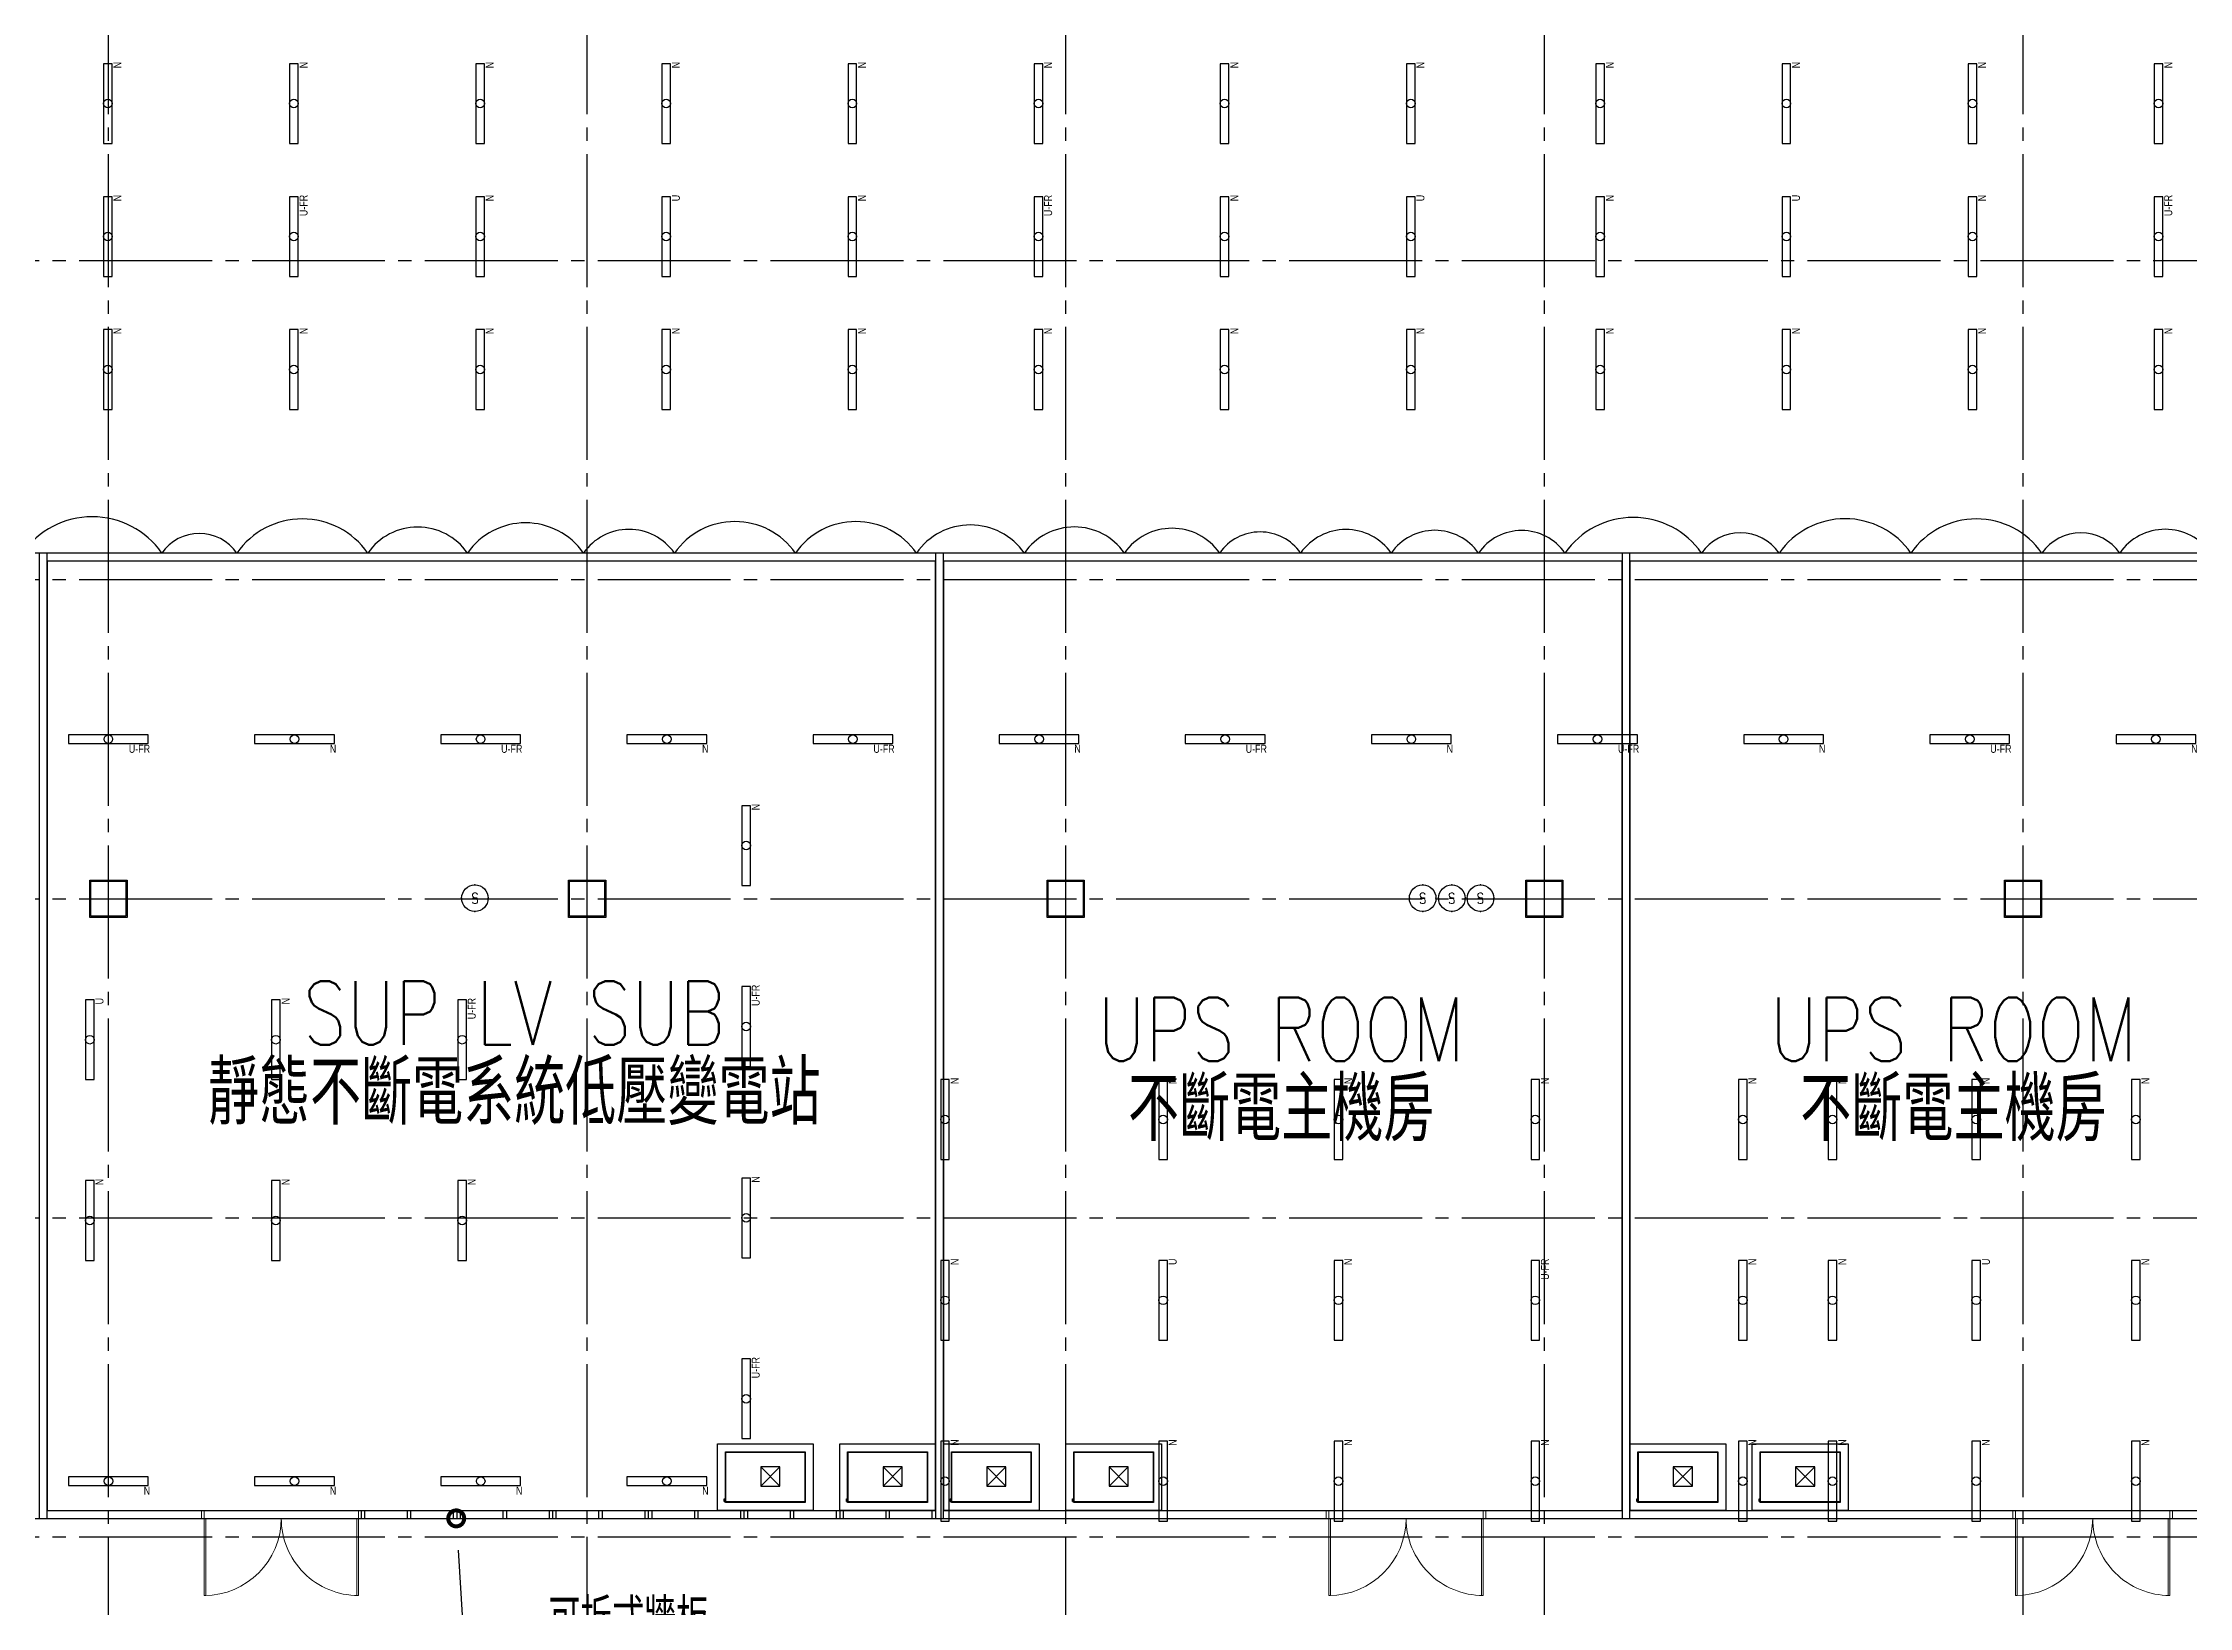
# Model space of a CAD drawing. Header units: millimetres. Extents: x -48783 to 40488, y 6477 to 32964.
# Drawn here: x 12477 to 16512, y 12018 to 14959 of the extents above; entities that cross this region are included whole.
import ezdxf
from ezdxf import colors
from ezdxf.entities.mleader import LeaderData, LeaderLine
from ezdxf.enums import TextEntityAlignment as Align
from ezdxf.math import Vec2, Vec3

# ---------------------------------------------------------------- set-up
doc = ezdxf.new("R2010")
doc.units = ezdxf.units.MM
doc.header["$LTSCALE"] = 100
doc.linetypes.add('X-N-FAB-L20$0$COL-CEN-LIN', pattern=[3.25, 2.5, -0.25, 0.25, -0.25])
for name, color, linetype in [('0-XREF', 7, 'Continuous'), ('188K-SM-06-F1-L20-ELEC-LIGHT-Y2257103$0$E-LIGHT(W)-N', 8, 'Continuous'), ('188K-SM-06-F1-L20-ELEC-LIGHT-Y2257103$0$E-LIGHT(W)-U FR', 8, 'Continuous'), ('188K-SM-06-F1-L20-ELEC-LIGHT-Y2257103$0$E-LIGHT(W)-U XLPE', 8, 'Continuous'), ('188K-SM-06-F1-L20-ELEC-LIGHT-Y2257103$0$E-LIGHT-SW', 8, 'Continuous'), ('X-N-FAB-L20$0$08', 8, 'Continuous'), ('X-N-FAB-L20$0$200K新增範圍', 8, 'Continuous'), ('X-N-FAB-L20$0$BLOCK', 8, 'Continuous'), ('X-N-FAB-L20$0$CCL', 8, 'X-N-FAB-L20$0$COL-CEN-LIN'), ('X-N-FAB-L20$0$COL-S', 8, 'Continuous'), ('X-N-FAB-L20$0$DOOR', 8, 'Continuous'), ('X-N-FAB-L20$0$TXT-CODE', 8, 'Continuous'), ('X-N-FAB-L20$0$TXT-CODE-雲', 8, 'Continuous'), ('X-N-FAB-L20$0$WALL-P', 8, 'Continuous')]:
    doc.layers.add(name, color=color, linetype=linetype)
doc.layers.add('188K-SM-06-F1-L20-ELEC-LIGHT-Y2257103$0$Defpoints-CAS', color=8, linetype='Continuous', plot=False)
doc.styles.add('188K-SM-06-F1-L20-ELEC-LIGHT-Y2257103$0$F12P8-SM-03-C40-ELEC-LIGHT-L209207$0$Standard', font='txt.shx', dxfattribs={"bigfont": 'chineset.shx'})
doc.styles.add('188K-SM-06-F1-L20-ELEC-LIGHT-Y2257103$0$Standard', font='arial.ttf')
doc.styles.add('X-N-FAB-L20$0$CHINA', font='simplex.shx', dxfattribs={"width": 0.75, "bigfont": 'chineset.shx'})

# ---------------------------------------------------------------- blocks, each defined once
blk = doc.blocks.new('*U82')
at = {"ltscale": 600}
blk.add_lwpolyline([(-75, -8.1), (75, -8.1), (75, 8.1), (-75, 8.1)], close=True, dxfattribs=at)
blk.add_circle((0, 0), 8.1, dxfattribs=at)
at = {"style": '188K-SM-06-F1-L20-ELEC-LIGHT-Y2257103$0$Standard', "width": 0.8}
blk.add_text('U-FR', height=15, rotation=360, dxfattribs=at).set_placement((78.5, -18.1), align=Align.MIDDLE_RIGHT)
blk = doc.blocks.new('*U80')
at = {"ltscale": 600}
blk.add_lwpolyline([(75, 8.1), (-75, 8.1), (-75, -8.1), (75, -8.1)], close=True, dxfattribs=at)
blk.add_circle((0, 0), 8.1, dxfattribs=at)
at = {"style": '188K-SM-06-F1-L20-ELEC-LIGHT-Y2257103$0$Standard', "width": 0.8}
blk.add_text('N', height=15, rotation=360, dxfattribs=at).set_placement((78.5, -18.1), align=Align.MIDDLE_RIGHT)
blk = doc.blocks.new('*U95')
at = {"layer": '188K-SM-06-F1-L20-ELEC-LIGHT-Y2257103$0$E-LIGHT(W)-N'}
blk.add_blockref('*U80', (173.2, 8.9), dxfattribs=at)
at = {"layer": '188K-SM-06-F1-L20-ELEC-LIGHT-Y2257103$0$E-LIGHT(W)-U FR'}
blk.add_blockref('*U82', (-176.8, 8.9), dxfattribs=at)
blk = doc.blocks.new('*U96')
at = {"color": 0, "linetype": 'ByBlock', "lineweight": -2, "transparency": 16777216}
for p in [(10500, 0), (11200, 0), (11900, 0), (12600, 0), (13300, 0), (14000, 0)]:
    blk.add_blockref('*U95', p, dxfattribs=at)
blk = doc.blocks.new('*U108')
at = {"layer": '188K-SM-06-F1-L20-ELEC-LIGHT-Y2257103$0$E-LIGHT(W)-N', "rotation": 90}
blk.add_blockref('*U80', (-8.9, 168.2), dxfattribs=at)
at = {"layer": '188K-SM-06-F1-L20-ELEC-LIGHT-Y2257103$0$E-LIGHT(W)-U FR', "rotation": 90}
blk.add_blockref('*U82', (-8.9, -171.8), dxfattribs=at)
blk = doc.blocks.new('*U107')
at = {"color": 0, "linetype": 'ByBlock', "lineweight": -2, "transparency": 16777216}
for p in [(0, 0), (0, -700)]:
    blk.add_blockref('*U108', p, dxfattribs=at)
blk = doc.blocks.new('*U81')
at = {"ltscale": 600}
blk.add_lwpolyline([(-75, -8.1), (75, -8.1), (75, 8.1), (-75, 8.1)], close=True, dxfattribs=at)
blk.add_circle((0, 0), 8.1, dxfattribs=at)
at = {"style": '188K-SM-06-F1-L20-ELEC-LIGHT-Y2257103$0$Standard', "width": 0.8}
blk.add_text('U', height=15, rotation=360, dxfattribs=at).set_placement((78.5, -18.1), align=Align.MIDDLE_RIGHT)
blk = doc.blocks.new('*U74')
blk.add_circle((0, 0), 25)
at = {"layer": '188K-SM-06-F1-L20-ELEC-LIGHT-Y2257103$0$Defpoints-CAS'}
blk.add_lwpolyline([(-3.5, 0.46), (3.5, 0.46), (3.5, -0.46), (-3.5, -0.46)], close=True, dxfattribs=at)
for p in [(-25, 0), (0, 25), (25, 0), (0, -25)]:
    blk.add_point(p, dxfattribs=at)
at = {"style": '188K-SM-06-F1-L20-ELEC-LIGHT-Y2257103$0$F12P8-SM-03-C40-ELEC-LIGHT-L209207$0$Standard', "width": 0.8}
blk.add_text('S', height=20, dxfattribs=at).set_placement((0, 0), align=Align.MIDDLE_CENTER)
blk = doc.blocks.new('188K-SM-06-F1-L20-ELEC-LIGHT-Y2257103')
for name, p in [('*U96', (2276.7, 13641.1)), ('*U107', (13807.9, 13281.7))]:
    blk.add_blockref(name, p)
at = {"layer": '188K-SM-06-F1-L20-ELEC-LIGHT-Y2257103$0$E-LIGHT(W)-N', "rotation": 90}
for p in [(12598.8, 14845), (12948.8, 14845), (13298.8, 14845), (13648.8, 14845), (13998.8, 14845), (14348.8, 14845), (14698.8, 14845), (15048.8, 14845), (15405, 14845), (15755, 14845), (16105, 14845), (16455, 14845), (12598.8, 14595), (13298.8, 14595), (13998.8, 14595), (14698.8, 14595), (15405, 14595), (16105, 14595), (12598.8, 14345), (12948.8, 14345), (13298.8, 14345), (13648.8, 14345), (13998.8, 14345), (14348.8, 14345), (14698.8, 14345), (15048.8, 14345), (15405, 14345), (15755, 14345), (16105, 14345), (16455, 14345), (12915, 13085), (14173, 12935), (14583, 12935), (14913, 12935), (15283, 12935), (15673, 12935), (15842, 12935), (16112, 12935), (16412, 12935), (12565, 12745), (12915, 12745), (13265, 12745), (14173, 12595), (14913, 12595), (15673, 12595), (15842, 12595), (16412, 12595), (14173, 12255), (14583, 12255), (14913, 12255), (15283, 12255), (15673, 12255), (15842, 12255), (16112, 12255), (16412, 12255)]:
    blk.add_blockref('*U80', p, dxfattribs=at)
at = {"layer": '188K-SM-06-F1-L20-ELEC-LIGHT-Y2257103$0$E-LIGHT(W)-N'}
for p in [(12600, 12255), (12950, 12255), (13300, 12255), (13650, 12255)]:
    blk.add_blockref('*U80', p, dxfattribs=at)
at = {"layer": '188K-SM-06-F1-L20-ELEC-LIGHT-Y2257103$0$E-LIGHT(W)-U FR', "rotation": 90}
for p in [(12948.8, 14595), (14348.8, 14595), (16455, 14595), (13265, 13085), (15283, 12595)]:
    blk.add_blockref('*U82', p, dxfattribs=at)
at = {"layer": '188K-SM-06-F1-L20-ELEC-LIGHT-Y2257103$0$E-LIGHT(W)-U XLPE', "rotation": 90}
for p in [(13648.8, 14595), (15048.8, 14595), (15755, 14595), (12565, 13085), (14583, 12595), (16112, 12595)]:
    blk.add_blockref('*U81', p, dxfattribs=at)
at = {"layer": '188K-SM-06-F1-L20-ELEC-LIGHT-Y2257103$0$E-LIGHT-SW'}
for p in [(13289.2, 13351), (15071.2, 13351), (15125.9, 13351), (15179.8, 13351)]:
    blk.add_blockref('*U74', p, dxfattribs=at)
blk = doc.blocks.new('X-N-FAB-L20$0$A$Cc7bb84f0')
at = {"layer": 'X-N-FAB-L20$0$COL-S'}
for points in [[(0, 70), (70, 70), (70, 0), (0, 0)], [(2, 68), (68, 68), (68, 2), (2, 2)]]:
    blk.add_lwpolyline(points, close=True, dxfattribs=at)
blk = doc.blocks.new('X-N-FAB-L20$0$A$C20c95bda')
at = {"layer": 'X-N-FAB-L20$0$CCL'}
for p, q in [((13620, 0), (13620, 9160)), ((14520, 0), (14520, 9160)), ((15420, 0), (15420, 9160)), ((16320, 0), (16320, 9160)), ((17220, 0), (17220, 9160)), ((240, 3950), (28330, 3950)), ((240, 3350), (28330, 3350)), ((240, 2750), (28330, 2750)), ((240, 2150), (28330, 2150)), ((240, 1550), (28330, 1550))]:
    blk.add_line(p, q, dxfattribs=at)
at = {"layer": 'X-N-FAB-L20$0$200K新增範圍'}
for p in [(13585, 2715), (14485, 2715), (15385, 2715), (16285, 2715), (17185, 2715)]:
    blk.add_blockref('X-N-FAB-L20$0$A$Cc7bb84f0', p, dxfattribs=at)
blk = doc.blocks.new('X-N-FAB-L20$0$A$C1d07c4d4')
at = {"layer": 'X-N-FAB-L20$0$08'}
for points in [[(13282.4, 2690), (13282.4, 2760), (13352.4, 2760), (13352.4, 2690)], [(13284.4, 2692), (13284.4, 2758), (13350.4, 2758), (13350.4, 2692)], [(14182.4, 2690), (14182.4, 2760), (14252.4, 2760), (14252.4, 2690)], [(14184.4, 2692), (14184.4, 2758), (14250.4, 2758), (14250.4, 2692)], [(15082.4, 2690), (15082.4, 2760), (15152.4, 2760), (15152.4, 2690)], [(15084.4, 2692), (15084.4, 2758), (15150.4, 2758), (15150.4, 2692)], [(15982.4, 2690), (15982.4, 2760), (16052.4, 2760), (16052.4, 2690)], [(15984.4, 2692), (15984.4, 2758), (16050.4, 2758), (16050.4, 2692)], [(16882.4, 2690), (16882.4, 2760), (16952.4, 2760), (16952.4, 2690)], [(16884.4, 2692), (16884.4, 2758), (16950.4, 2758), (16950.4, 2692)]]:
    blk.add_lwpolyline(points, close=True, dxfattribs=at)
blk = doc.blocks.new('X-N-FAB-L20$0$A$C8dd265d6')
at = {"layer": 'X-N-FAB-L20$0$08'}
for p, q in [((104.8, 167), (104.8, 165.6)), ((43.3, 62.5), (79.3, 98.5)), ((43.3, 98.5), (79.3, 62.5))]:
    blk.add_line(p, q, dxfattribs=at)
for points in [[(125, 180), (0, 180), (0, 0), (125, 0)], [(110, 165), (15, 165), (15, 15), (110, 15)], [(109.2, 164.3), (15.7, 164.3), (15.7, 15.7), (109.2, 15.7)], [(43.3, 62.5), (43.3, 98.5), (79.3, 98.5), (79.3, 62.5)]]:
    blk.add_lwpolyline(points, close=True, dxfattribs=at)
for points in [[(101.7, 165), (101.7, 165.6), (109.2, 165.6), (109.2, 165)], [(108, 167), (103, 167), (103, 165.6)], [(108, 167), (108, 165.6)]]:
    blk.add_lwpolyline(points, dxfattribs=at)
blk = doc.blocks.new('X-N-FAB-L20$0$A$C79fe719f')
at = {"layer": 'X-N-FAB-L20$0$WALL-P'}
for points in [[(9240.5, 397.1), (10940.5, 397.1), (10940.5, 2212.1), (9240.5, 2212.1)], [(10925.5, 397.1), (12625.5, 397.1), (12625.5, 2212.1), (10925.5, 2212.1)], [(10940.5, 412.1), (12610.5, 412.1), (12610.5, 2197.1), (10940.5, 2197.1)], [(12610.5, 397.1), (13916.5, 397.1), (13916.5, 2212.1), (12610.5, 2212.1)], [(12625.5, 412.1), (13901.5, 412.1), (13901.5, 2197.1), (12625.5, 2197.1)], [(13901.5, 397.1), (15207.5, 397.1), (15207.5, 2212.1), (13901.5, 2212.1)], [(13916.5, 412.1), (15192.5, 412.1), (15192.5, 2197.1), (13916.5, 2197.1)]]:
    blk.add_lwpolyline(points, close=True, dxfattribs=at)
at = {"color": 1, "ltscale": 1000, "xscale": -1.000000000000004, "rotation": 90}
for p in [(12380.5, 537.1), (12610.5, 537.1), (12805.5, 537.1), (13035.5, 537.1), (14096.5, 537.1), (14326.5, 537.1)]:
    blk.add_blockref('X-N-FAB-L20$0$A$C8dd265d6', p, dxfattribs=at)
blk = doc.blocks.new('X-N-FAB-L20$0$萬用門(22改)-REVISED[26]_1')
at = {"layer": 'X-N-FAB-L20$0$DOOR', "lineweight": 0}
for p, q in [((1368.5, 6015), (1368.5, 6020)), ((1368.5, 6020), (1383.5, 6020)), ((1383.5, 6015), (1368.5, 6015)), ((1383.5, 6020), (1383.5, 6015)), ((1383.5, 6015), (1528.5, 6015)), ((1383.5, 6012), (1383.5, 6015)), ((1528.5, 6015), (1528.5, 6012)), ((1528.5, 6012), (1383.5, 6012)), ((1368.5, 5720), (1368.5, 5725)), ((1368.5, 5725), (1383.5, 5725)), ((1383.5, 5720), (1368.5, 5720)), ((1383.5, 5728), (1528.5, 5728)), ((1383.5, 5725), (1383.5, 5728)), ((1528.5, 5725), (1383.5, 5725)), ((1383.5, 5725), (1383.5, 5720)), ((1528.5, 5728), (1528.5, 5725))]:
    blk.add_line(p, q, dxfattribs=at)
for centre, start, end in [((1383.5, 6015), 270, 0), ((1383.5, 5725), 0, 90)]:
    blk.add_arc(centre, 145, start, end, dxfattribs=at)
blk = doc.blocks.new('X-N-FAB-L20$0$A$C6543ae4b')
at = {"layer": 'X-N-FAB-L20$0$DOOR'}
for points in [[(0, 15), (0, 0)], [(0, 15), (180, 15)], [(0, 0), (180, 0)], [(6.5, 15), (6.5, 0)], [(86.75, 15), (86.75, 0)], [(93.25, 15), (93.25, 0)], [(173.5, 15), (173.5, 0)], [(180, 15), (180, 0)]]:
    blk.add_lwpolyline(points, dxfattribs=at)
blk = doc.blocks.new('X-N-FAB-L20$0$_DOTSMALL')
at = {"color": 0, "linetype": 'ByBlock', "const_width": 0.5}
blk.add_lwpolyline([(-0.0625, 0, 1), (0.0625, 0, 1)], format="xyb", close=True, dxfattribs=at)
blk = doc.blocks.new('X-N-FAB-L20')
at = {"layer": 'X-N-FAB-L20$0$TXT-CODE-雲'}
blk.add_lwpolyline([(16553.2, 14000, 0.520567), (16381.8, 14000, 0.520567), (16235.5, 14000, 0.520567), (15989.3, 14000, 0.520567), (15741.6, 14000, 0.520567), (15595.5, 14000, 0.520567), (15338.8, 14000, 0.520567), (15176, 14000, 0.520567), (15012, 14000, 0.520567), (14841.7, 14000, 0.520567), (14689.5, 14000, 0.520567), (14510.5, 14000, 0.520567), (14322.2, 14000, 0.520567), (14119.2, 14000, 0.520567), (13891.7, 14000, 0.520567), (13664.3, 14000, 0.520567), (13493.3, 14000, 0.520567), (13275.2, 14000, 0.520567), (13087.7, 14000, 0.520567), (12841.6, 14000, 0.520567), (12700.4, 14000, 0.520567), (12438.5, 14000, 0.520567)], format="xyb", dxfattribs=at)
for name, p in [('X-N-FAB-L20$0$A$C1d07c4d4', (-717.4, 10625)), ('X-N-FAB-L20$0$A$C79fe719f', (1544.5, 11787.9))]:
    blk.add_blockref(name, p)
at = {"layer": 'X-N-FAB-L20$0$BLOCK'}
blk.add_blockref('X-N-FAB-L20$0$A$C20c95bda', (-1020, 10600), dxfattribs=at)
at = {"layer": 'X-N-FAB-L20$0$DOOR', "lineweight": 0, "rotation": 269.9999999999999}
for p in [(7055, 13568.5), (9170, 13568.5), (10461, 13568.5)]:
    blk.add_blockref('X-N-FAB-L20$0$萬用門(22改)-REVISED[26]_1', p, dxfattribs=at)
at = {"layer": 'X-N-FAB-L20$0$DOOR'}
for p in [(13075, 12185), (13255, 12185), (13435, 12185), (13615, 12185), (13795, 12185), (13975, 12185)]:
    blk.add_blockref('X-N-FAB-L20$0$A$C6543ae4b', p, dxfattribs=at)
at = {"layer": 'X-N-FAB-L20$0$TXT-CODE', "style": 'X-N-FAB-L20$0$CHINA', "width": 0.8}
for s, p in [('SUP LV SUB', (13363.1, 13135.2)), ('UPS ROOM', (14805.1, 13104.4)), ('UPS ROOM', (16069.2, 13104.4)), ('靜態不斷電系統低壓變電站', (13363.1, 12985.2)), ('不斷電主機房', (14805.1, 12954.4)), ('不斷電主機房', (16069.2, 12954.4))]:
    blk.add_text(s, height=120, dxfattribs=at).set_placement(p, align=Align.MIDDLE_CENTER)
at = {"layer": 'X-N-FAB-L20$0$TXT-CODE'}
ml = blk.add_multileader_mtext('Standard', dxfattribs=at)
ml.set_content('可拆式牆板', color=256, style='X-N-FAB-L20$0$CHINA')
ml.set_leader_properties()
ml.set_arrow_properties(name='X-N-FAB-L20$0$_DOTSMALL')
ml.build(insert=Vec2(0, 0))
ml.multileader.update_dxf_attribs({"dogleg_length": 0.36, "arrow_head_size": 60})
ctx = ml.context
ctx.base_point, ctx.char_height, ctx.arrow_head_size, ctx.landing_gap_size, ctx.plane_origin = Vec3(13422.2, 11993), 80, 60, 5.33, Vec3(15182.4, 12219.2)
notes = []
notes.append((ctx, [(0, (1, 1, 0), (13266, 11993), (1, 0), 156.2, [(0, [(13254, 12185)], 0, [])])]))
ctx.mtext.insert, ctx.mtext.flow_direction = Vec3(13427.5, 12034.2), 5
for ctx, leaders in notes:
    for number, flags, end, landing, length, lines in leaders:
        leader = LeaderData()
        leader.index, (leader.has_last_leader_line, leader.has_dogleg_vector, leader.attachment_direction) = number, flags
        leader.last_leader_point, leader.dogleg_vector, leader.dogleg_length = Vec3(end), Vec3(landing), length
        for number, points, colour, breaks in lines:
            line = LeaderLine()
            line.index, line.vertices, line.color, line.breaks = number, Vec3.list(points), colors.encode_raw_color(colour), breaks
            leader.lines.append(line)
        ctx.leaders.append(leader)

msp = doc.modelspace()

# ---------------------------------------------------------------- block references
at = {"layer": '0-XREF'}
for name in ['188K-SM-06-F1-L20-ELEC-LIGHT-Y2257103', 'X-N-FAB-L20']:
    msp.add_blockref(name, (0, 0), dxfattribs=at)

doc.saveas('drawing.dxf')
